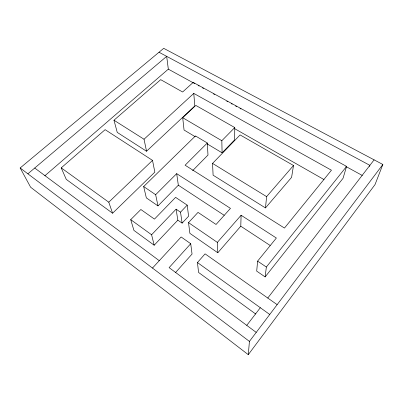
<?xml version="1.0" encoding="UTF-8"?>
<svg xmlns="http://www.w3.org/2000/svg" width="403" height="403" viewBox="0 0 403 403"><rect width="100%" height="100%" fill="white"/><g stroke="black" fill="none" stroke-linecap="round" stroke-linejoin="round"><path stroke-width="0.6" d="M195.309 136.768L184.06 130.028L182.705 117.721L195.803 105.415L234.763 127.565L234.652 139.841L222.093 152.813L207.092 143.826M176.69 173.638L230.456 208.371L216.058 224.466L198.019 212.381L188.518 222.612L189.889 233.357L217.801 252.772L240.777 226.194L241.105 215.252L276.362 238.027L257.613 261.114L256.701 271.123L265.134 276.921L343.039 178.307L346.58 166.404L193.208 82.393L182.624 92L160.696 79.658L113.973 120.225L117.248 132.411L146.541 151.246L194.79 105.964L193.783 93.395L331.442 170.217L284.458 228.063L185.103 165.215L207.298 143L195.47 135.927L143.664 186.544L146.344 197.878L157.986 205.908L178.333 185.214L176.69 173.638L155.649 194.699L157.986 205.908M248.278 354.67L249.432 341.406L382.85 164.484L163.699 48.33L20.15 167.975L30.618 187.214L248.278 354.67L375.032 184.579L382.85 164.484M265.476 207.933L266.605 196.624L293.5 165.497L240.102 134.924L212.552 163.411L213.101 175.184L265.476 207.933L291.596 177.345L293.5 165.497M265.134 276.921L266.353 267.033L346.58 166.404M369.47 166.479L369.878 165.341L159.009 52.239M246.752 325.362L260.328 307.721M267.778 298.039L374.105 159.85M217.801 252.772L217.358 242.394L241.105 215.252M255.729 314.023L198.578 272.463L197.445 262.544L205.082 253.845L277.153 304.648M175.376 272.735L192.05 254.041L190.72 243.719L181.138 236.969L152.475 268.066M190.72 243.719L169.109 267.632L256.222 332.404M177.834 220.159L182.121 223.116L188.584 216.204L187.209 205.137L175.597 197.359L154.46 219.106L140.859 209.505L130.718 219.65L133.922 230.39L154.183 245.22L177.834 220.159L176.096 209.177L151.593 234.758L154.183 245.22M182.121 223.116L180.514 212.185L187.209 205.137M222.093 152.813L221.831 140.718L234.763 127.565M192.624 170.676L207.988 155.044L207.298 143M112.588 213.227L154.843 172.116L152.51 160.379L105.128 129.66L61.221 167.87L66.263 179.38L112.588 213.227L108.775 202.2L61.221 167.87M108.775 202.2L152.51 160.379M146.541 151.246L144.037 139.242L193.783 93.395M44.804 175.814L168.328 69.15L166.681 56.355L27.878 173.819M168.328 69.15L194.78 83.648M198.085 85.461L199.188 86.066M202.497 87.874L203.596 88.479M213.514 93.919L214.618 94.524M226.743 101.168L227.846 101.773M231.151 103.586L232.254 104.186M235.559 105.999L236.662 106.604M239.966 108.417L241.07 109.022M345.779 166.414L362.312 175.476M234.586 128.628L323.992 179.557M182.705 117.721L221.831 140.718M212.552 163.411L266.605 196.624M113.973 120.225L144.037 139.242M178.333 185.214L224.214 215.323M240.777 226.194L270.136 245.462M257.613 261.114L266.353 267.033M143.664 186.544L155.649 194.699M176.096 209.177L180.514 212.185M188.518 222.612L217.358 242.394M197.445 262.544L269.738 314.481M130.718 219.65L151.593 234.758M34.718 168.031L159.271 260.691M20.15 167.975L249.432 341.406"/></g></svg>
